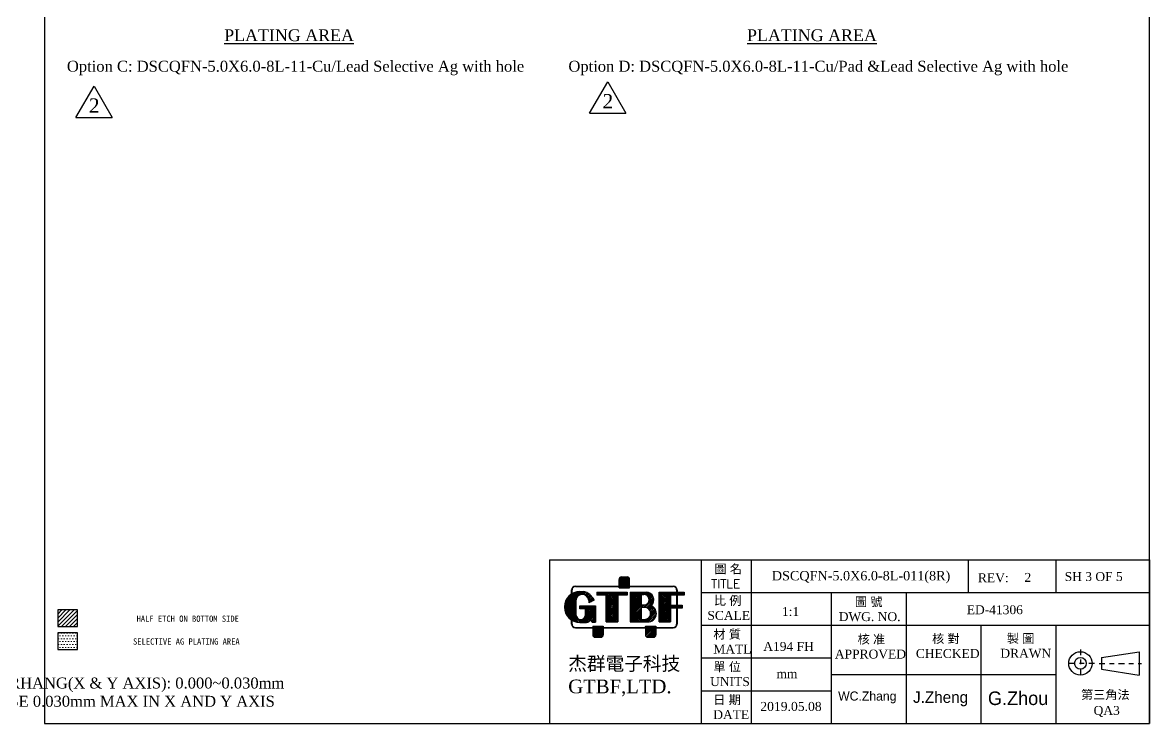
# Model space of a CAD drawing. Header units: inches. Extents: x -1651 to 1053, y -382 to 593.
# Drawn here: x -1551.22 to -1526.51, y 455.38 to 470.76 of the extents above; entities that cross this region are included whole.
import ezdxf
from ezdxf.enums import TextEntityAlignment as Align

# ---------------------------------------------------------------- set-up
doc = ezdxf.new("R2010")
doc.units = ezdxf.units.IN
doc.header["$LTSCALE"] = 0.1
doc.header["$MEASUREMENT"] = 0
doc.linetypes.add('CENTER', pattern=[2, 1.25, -0.25, 0.25, -0.25])
doc.layers.add('1D', color=4, linetype='Continuous', lineweight=9)
for name, color, linetype in [('2', 7, 'Continuous'), ('4D', 4, 'Continuous'), ('LINE', 7, 'Continuous')]:
    doc.layers.add(name, color=color, linetype=linetype)
doc.styles.add('ROMANS2', font='romantic.ttf')

msp = doc.modelspace()

# ---------------------------------------------------------------- hatches: boundary and pattern name
at = {"layer": '1D', "lineweight": 5}
h = msp.add_hatch(dxfattribs=at)
h.set_pattern_fill('ANSI31', color=256, scale=0.5, style=0)
h.set_pattern_definition([(45, (-1544.86855, 464.860837), (-0.04419417, 0.04419417), [])])
h.paths.add_polyline_path([(-1550.01556, 457.87009), (-1550.44662, 457.87009), (-1550.44662, 457.50373), (-1550.01556, 457.50373)])
at = {"layer": '1D'}
h = msp.add_hatch(dxfattribs=at)
h.set_pattern_fill('DOTS', color=256, style=0)
h.set_pattern_definition([(0, (-1544.86855, 467.362654), (0.03125, 0.0625), [0, -0.0625])])
h.paths.add_polyline_path([(-1550.01556, 457.36922), (-1550.44662, 457.36922), (-1550.44662, 457.00286), (-1550.01556, 457.00286)])
at = {"layer": 'LINE'}
h = msp.add_hatch(dxfattribs=at)
h.set_pattern_fill('ANSI31', color=256, scale=0.200079, style=0)
h.set_pattern_definition([(45, (-1454.122074, 453.870057), (-0.01768465, 0.01768465), [])])
h.paths.add_polyline_path([(-1538.16623, 457.60652), (-1538.16623, 458.19731), (-1537.96088, 458.19731), (-1537.96088, 458.26365), (-1538.62749, 458.26365), (-1538.62749, 458.19731), (-1538.41898, 458.19731), (-1538.41898, 457.60652)])
h.paths.add_polyline_path([(-1537.54606, 458.26365), (-1537.89665, 458.26365), (-1537.89665, 457.60652), (-1537.508, 457.60652, 0.81717532), (-1537.43461, 457.96756, 0.69209616)])
h.paths.add_polyline_path([(-1537.65654, 457.66339), (-1537.65654, 457.92561), (-1537.58331, 457.92561, -1.03181965), (-1537.58331, 457.66339)], flags=16)
h.paths.add_polyline_path([(-1537.65654, 457.97932), (-1537.65654, 458.20995), (-1537.59853, 458.20995, -1.03110561), (-1537.59853, 457.97932)], flags=0)
h.paths.add_polyline_path([(-1537.50459, 457.27078), (-1537.38595, 457.27078, 0.41421356), (-1537.32932, 457.32742), (-1537.32932, 457.47518), (-1537.32932, 457.51454), (-1537.56123, 457.51454), (-1537.56123, 457.47518), (-1537.56123, 457.32742, 0.41421356)])
h.paths.add_polyline_path([(-1538.66022, 457.27078), (-1538.54157, 457.27078, 0.41421356), (-1538.48494, 457.32742), (-1538.48494, 457.47518), (-1538.48494, 457.51454), (-1538.71685, 457.51454), (-1538.71685, 457.47518), (-1538.71685, 457.32742, 0.41421356)])
h.paths.add_polyline_path([(-1538.13904, 458.39496), (-1538.13904, 458.35565), (-1537.90713, 458.35565), (-1537.90713, 458.39496), (-1537.90713, 458.53879, 0.41421356), (-1537.96376, 458.59543), (-1538.0824, 458.59543, 0.41421356), (-1538.13904, 458.53879)])
h.paths.add_polyline_path([(-1538.99705, 457.59398), (-1538.85033, 457.59398, 0.07474252), (-1538.7565, 457.65206), (-1538.73123, 457.60467), (-1538.65225, 457.60467), (-1538.65225, 457.96167), (-1538.99661, 457.96167), (-1538.99661, 457.89533), (-1538.8734, 457.89533), (-1538.8734, 457.76603, -1), (-1539.08396, 457.76603), (-1539.08396, 458.06036, -1), (-1538.80389, 458.07789), (-1538.80389, 458.0252), (-1538.68259, 458.08643, 0.23262903), (-1538.92482, 458.2762), (-1538.99705, 458.2762, 0.14312901), (-1539.18067, 458.22228, 0.54684943), (-1539.18067, 457.6479, 0.14312901)])
h.paths.add_polyline_path([(-1536.72665, 458.26365), (-1536.86549, 458.26365), (-1537.25678, 458.26365), (-1537.25678, 457.60652), (-1537.01036, 457.60652), (-1537.01036, 457.90981), (-1536.86549, 457.90981), (-1536.75761, 457.90981), (-1536.75761, 457.97616), (-1536.86549, 457.97616), (-1537.01036, 457.97616), (-1537.01036, 458.19415), (-1536.86549, 458.19415), (-1536.71022, 458.19415), (-1536.71022, 458.26365)])

# ---------------------------------------------------------------- linework, layer by layer
at = {"layer": '2'}
for p, q in [((-1550.44662, 457.87009), (-1550.44662, 457.50373)), ((-1550.01556, 457.87009), (-1550.44662, 457.87009)), ((-1550.01556, 457.50373), (-1550.01556, 457.87009)), ((-1550.44662, 457.50373), (-1550.01556, 457.50373)), ((-1550.44662, 457.36922), (-1550.44662, 457.00286)), ((-1550.01556, 457.36922), (-1550.44662, 457.36922)), ((-1550.01556, 457.00286), (-1550.01556, 457.36922)), ((-1550.44662, 457.00286), (-1550.01556, 457.00286))]:
    msp.add_line(p, q, dxfattribs=at)
at = {"layer": 'LINE', "color": 0}
for p, q in [((-1550.05172, 468.67026), (-1549.65255, 469.36165)), ((-1549.65255, 469.36165), (-1549.25172, 468.67026)), ((-1538.78758, 468.76572), (-1538.3884, 469.4571)), ((-1538.3884, 469.4571), (-1537.98758, 468.76572)), ((-1550.05172, 468.67026), (-1549.25172, 468.67026)), ((-1538.78758, 468.76572), (-1537.98758, 468.76572)), ((-1539.66297, 458.97273), (-1539.66297, 455.38031)), ((-1536.33856, 458.97273), (-1536.33856, 455.38031)), ((-1535.23839, 458.97273), (-1535.23839, 455.38031)), ((-1533.48675, 458.25424), (-1533.48675, 455.38031)), ((-1531.8445, 458.25424), (-1531.8445, 455.38031)), ((-1536.33856, 456.81727), (-1533.48675, 456.81727)), ((-1533.48675, 456.45803), (-1528.56, 456.45803)), ((-1536.33856, 456.09879), (-1533.48675, 456.09879))]:
    msp.add_line(p, q, dxfattribs=at)
at = {"layer": 'LINE'}
for p, q in [((-1539.66297, 458.97273), (-1526.50719, 458.97273)), ((-1530.4837, 458.97273), (-1530.4837, 458.25424)), ((-1528.56, 458.97273), (-1528.56, 458.25424)), ((-1526.50719, 458.97273), (-1526.50719, 455.38031)), ((-1538.13904, 458.35565), (-1538.13904, 458.53879)), ((-1538.0824, 458.59543), (-1537.96376, 458.59543)), ((-1537.90713, 458.35565), (-1537.90713, 458.53879)), ((-1539.18067, 458.22228), (-1539.18067, 458.3097)), ((-1539.17041, 458.22861), (-1539.17041, 458.3097)), ((-1539.09572, 458.39496), (-1538.13904, 458.39496)), ((-1539.09572, 458.3847), (-1538.13904, 458.3847)), ((-1538.99705, 458.2762), (-1538.92482, 458.2762)), ((-1538.62749, 458.26365), (-1538.62749, 458.19731)), ((-1538.62749, 458.26365), (-1537.96088, 458.26365)), ((-1538.41898, 458.19731), (-1538.62749, 458.19731)), ((-1538.41898, 457.60652), (-1538.41898, 458.19731)), ((-1538.16623, 458.19731), (-1538.16623, 457.60652)), ((-1537.96088, 458.19731), (-1538.16623, 458.19731)), ((-1538.13904, 458.35565), (-1537.90713, 458.35565)), ((-1537.96088, 458.26365), (-1537.96088, 458.19731)), ((-1537.90713, 458.39496), (-1536.95044, 458.39496)), ((-1537.90713, 458.3847), (-1536.95044, 458.3847)), ((-1537.89665, 458.26365), (-1537.89665, 457.60652)), ((-1537.89665, 458.26365), (-1537.54606, 458.26365)), ((-1537.65654, 458.20995), (-1537.65654, 457.97932)), ((-1537.65654, 458.20995), (-1537.59853, 458.20995)), ((-1537.25678, 458.26365), (-1536.71022, 458.26365)), ((-1537.25678, 458.26365), (-1536.71022, 458.26365)), ((-1537.25678, 457.60652), (-1537.25678, 458.26365)), ((-1537.01036, 458.19415), (-1537.01036, 457.97616)), ((-1536.71022, 458.19415), (-1537.01036, 458.19415)), ((-1536.87576, 458.3097), (-1536.87576, 458.26365)), ((-1536.87576, 458.19415), (-1536.87576, 457.97616)), ((-1536.86549, 458.3097), (-1536.86549, 458.26365)), ((-1536.86549, 458.19415), (-1536.86549, 457.97616)), ((-1536.72665, 458.26365), (-1536.71022, 458.26365)), ((-1536.71022, 458.26365), (-1536.71022, 458.19415)), ((-1536.33856, 458.25424), (-1526.50719, 458.25424)), ((-1539.08396, 458.06036), (-1539.08396, 457.76603)), ((-1538.99661, 457.96167), (-1538.65225, 457.96167)), ((-1538.99661, 457.89533), (-1538.99661, 457.96167)), ((-1538.68259, 458.08643), (-1538.80389, 458.0252)), ((-1538.80389, 458.07789), (-1538.80389, 458.0252)), ((-1538.65225, 457.96167), (-1538.65225, 457.60467)), ((-1537.65654, 457.97932), (-1537.59853, 457.97932)), ((-1537.01036, 457.97616), (-1536.75761, 457.97616)), ((-1536.75761, 457.97616), (-1536.75761, 457.90981)), ((-1538.8734, 457.89533), (-1538.99661, 457.89533)), ((-1538.8734, 457.76603), (-1538.8734, 457.89533)), ((-1537.65654, 457.92561), (-1537.65654, 457.66339)), ((-1537.58331, 457.92561), (-1537.65654, 457.92561)), ((-1536.75761, 457.90981), (-1537.01036, 457.90981)), ((-1537.01036, 457.90981), (-1537.01036, 457.60652)), ((-1536.87576, 457.90981), (-1536.87576, 457.55982)), ((-1536.86549, 457.90981), (-1536.86549, 457.55982)), ((-1539.18067, 457.55982), (-1539.18067, 457.6479)), ((-1539.17041, 457.55982), (-1539.17041, 457.64157)), ((-1539.09572, 457.48544), (-1538.71685, 457.48544)), ((-1539.09572, 457.47518), (-1538.71685, 457.47518)), ((-1538.99705, 457.59398), (-1538.85033, 457.59398)), ((-1538.73123, 457.60467), (-1538.7565, 457.65206)), ((-1538.7565, 457.65206), (-1538.73123, 457.60467)), ((-1538.73123, 457.60467), (-1538.65225, 457.60467)), ((-1538.71685, 457.51454), (-1538.71685, 457.32742)), ((-1538.71685, 457.51454), (-1538.48494, 457.51454)), ((-1538.48494, 457.51454), (-1538.48494, 457.32742)), ((-1538.48494, 457.48544), (-1537.56123, 457.48544)), ((-1538.48494, 457.47518), (-1537.56123, 457.47518)), ((-1538.41898, 457.60652), (-1538.16623, 457.60652)), ((-1537.89665, 457.60652), (-1537.508, 457.60652)), ((-1537.65654, 457.66339), (-1537.58331, 457.66339)), ((-1537.56123, 457.51454), (-1537.56123, 457.32742)), ((-1537.56123, 457.51454), (-1537.32932, 457.51454)), ((-1537.32932, 457.51454), (-1537.32932, 457.32742)), ((-1537.32932, 457.48544), (-1536.95044, 457.48544)), ((-1537.32932, 457.47518), (-1536.95044, 457.47518)), ((-1537.25678, 457.60652), (-1537.01036, 457.60652)), ((-1536.33856, 457.53576), (-1526.50719, 457.53576)), ((-1530.20225, 457.53576), (-1530.20225, 455.38031)), ((-1528.56, 457.53576), (-1528.56, 455.38031)), ((-1538.66022, 457.27078), (-1538.54157, 457.27078)), ((-1537.50459, 457.27078), (-1537.38595, 457.27078)), ((-1539.66297, 455.38031), (-1526.50719, 455.38031))]:
    msp.add_line(p, q, dxfattribs=at)
at = {"layer": 'LINE', "color": 7, "linetype": 'CENTER'}
for p, q in [((-1528.02185, 457.00627), (-1528.02185, 456.39043)), ((-1527.71392, 456.69835), (-1528.32977, 456.69835)), ((-1527.60808, 456.69835), (-1526.68432, 456.69835))]:
    msp.add_line(p, q, dxfattribs=at)
at = {"layer": 'LINE', "color": 7}
for p, q in [((-1527.55676, 456.82665), (-1526.73564, 456.95495)), ((-1526.73564, 456.95495), (-1526.73564, 456.44175)), ((-1527.55676, 456.82665), (-1527.55676, 456.57005)), ((-1527.55676, 456.57005), (-1526.73564, 456.44175))]:
    msp.add_line(p, q, dxfattribs=at)
at = {"layer": 'LINE'}
msp.add_lwpolyline([(-1550.74239, 489.50561), (-1550.74239, 455.38031), (-1526.50719, 455.38031), (-1526.50719, 489.50561)], close=True, dxfattribs=at)
at = {"layer": 'LINE', "color": 7}
for radius in [0.2566, 0.1283]:
    msp.add_circle((-1528.02185, 456.69835), radius, dxfattribs=at)
at = {"layer": 'LINE'}
for centre, radius, start, end in [((-1538.0824, 458.53879), 0.05663, 90, 180), ((-1537.96376, 458.53879), 0.05663, 0, 90), ((-1538.99661, 457.93509), 0.34111, 90.074494, 269.925506), ((-1539.09572, 458.31001), 0.08495, 90, 180), ((-1539.09572, 458.31001), 0.07469, 90, 180), ((-1538.94393, 458.06913), 0.14031, 3.58056, 183.58056), ((-1538.99661, 457.93509), 0.34858, 25.731959, 78.114944), ((-1537.59499, 458.09463), 0.11537, 268.245211, 91.754789), ((-1537.54606, 458.09463), 0.16902, 311.252161, 90), ((-1536.95044, 458.31001), 0.08495, 0, 90), ((-1536.95044, 458.31001), 0.07469, 0, 90), ((-1537.508, 457.7945), 0.18798, 270, 67.019384), ((-1538.97868, 457.76603), 0.10528, 180, 0), ((-1537.57921, 457.7945), 0.13117, 268.205566, 91.794434), ((-1539.09572, 457.56013), 0.08495, 180, 270), ((-1539.09572, 457.56013), 0.07469, 180, 270), ((-1538.99661, 457.93509), 0.37115, 293.211495, 310.309427), ((-1536.95044, 457.56013), 0.08495, 270, 0), ((-1536.95044, 457.56013), 0.07469, 270, 0), ((-1538.66022, 457.32742), 0.05663, 180, 270), ((-1538.54157, 457.32742), 0.05663, 270, 0), ((-1537.50459, 457.32742), 0.05663, 180, 270), ((-1537.38595, 457.32742), 0.05663, 270, 0)]:
    msp.add_arc(centre, radius, start, end, dxfattribs=at)

# ---------------------------------------------------------------- texts
at = {"layer": '1D'}
for s, p in [('HALF ETCH ON BOTTOM SIDE', (-1546.47571, 457.6787)), ('SELECTIVE AG PLATING AREA', (-1546.45895, 457.17783))]:
    msp.add_text(s, height=0.1375, dxfattribs=at).set_placement(p, align=Align.MIDDLE_RIGHT)
at = {"layer": '1D', "char_height": 0.24, "attachment_point": 5}
for s, insert in [('\\A1;{\\fRomantic|b0|i0|c2|p2;Option C: DSCQFN-5.0X6.0-8L-11-Cu/Lead Selective Ag with hole}', (-1545.23369, 469.75783)), ('\\A1;{\\fRomantic|b0|i0|c2|p2;Option D: DSCQFN-5.0X6.0-8L-11-Cu/Pad &Lead Selective Ag with hole}', (-1533.76753, 469.75783)), ('{\\fRomantic|b0|i0|c2|p2;Cu EXPOSED AND OVERHANG(X & Y AXIS): 0.000~0.030mm\\PPLATING OFFSET TO BE 0.030mm MAX IN X AND Y AXIS }', (-1550.42562, 456.06452))]:
    msp.add_mtext(s, dxfattribs=dict(at, insert=insert))
at = {"layer": '1D', "attachment_point": 1, "style": 'ROMANS2'}
for s, width, insert, char_height in [('{\\fForte|b0|i0|c134|p66;\\C7;WC\\fForte|b0|i0|c0|p66;.Zh\\fForte|b0|i0|c134|p66;ang}', 6.6353463, (-1533.33411, 456.0817), 0.2), ('{\\fForte|b0|i0|c134|p66;\\C7;J\\fForte|b0|i0|c0|p66;.Zh\\fForte|b0|i0|c134|p66;eng}', 6.6353463, (-1531.69186, 456.0817), 0.25), ('{\\fForte|b0|i0|c134|p66;\\C7;G\\fForte|b0|i0|c0|p66;.Zhou}', 6.6353463, (-1530.04961, 456.0817), 0.297), ('{\\fTimes New Roman|b0|i0|c238|p18;\\C0;2019.05.08}', 7.077341, (-1535.04161, 455.85303), 0.198)]:
    msp.add_mtext_dynamic_manual_height_columns(s, width=width, gutter_width=15, heights=[0], dxfattribs=dict(at, insert=insert, char_height=char_height))
at = {"layer": '4D', "char_height": 0.26, "attachment_point": 5}
for insert in [(-1545.37552, 470.47535), (-1533.90936, 470.47535)]:
    msp.add_mtext('{\\fRomantic|b0|i0|c2|p2;\\LPLATING AREA}', dxfattribs=dict(at, insert=insert))
at = {"layer": 'LINE', "color": 7, "style": 'ROMANS2'}
for s, height, p in [('2', 0.31626, (-1549.76845, 468.7753)), ('2', 0.31626, (-1538.5043, 468.87075)), ('SH 3 OF 5', 0.195684, (-1528.36667, 458.50533)), ('REV:', 0.195684, (-1530.26819, 458.47794)), ('ED-41306', 0.195684, (-1530.51371, 457.77767)), ('1:1', 0.195684, (-1534.56669, 457.73893)), ('A194 FH', 0.195684, (-1534.97648, 456.97271)), ('mm', 0.195684, (-1534.68672, 456.37376)), ('QA3', 0.195684, (-1527.73247, 455.56858))]:
    msp.add_text(s, height=height, dxfattribs=at).set_placement(p)
at = {"layer": 'LINE', "color": 7, "attachment_point": 1, "style": 'ROMANS2'}
for s, insert, char_height, width in [('{\\fPMingLiU|b0|i0|c136|p18;\\H1.3x; 圖 名\\P\\Fromans.shx|c0;TITLE}', (-1536.12057, 458.86765), 0.1505261, 1.4749653), ('{\\C2;DSCQFN-5.0X6.0-8L-011(8R) }', (-1534.78831, 458.7247), 0.205425, 4.5907367), ('{\\H1.3x;\\C256;2}', (-1529.24819, 458.68271), 0.1505261, 0.4058472), ('{\\fPMingLiU|b0|i0|c136|p18;  比 例\\P}SCALE', (-1536.20186, 458.17511), 0.1956839, 1.4749653), ('{\\fPMingLiU|b0|i0|c136|p18;     圖 號\\P}DWG. NO.', (-1533.3212, 458.14825), 0.1956839, 1.4749653), ('{\\fPMingLiU|b0|i0|c136|p18;材 質\\P}MATL', (-1536.07142, 457.43667), 0.1956839, 1.4749653), ('{\\fPMingLiU|b0|i0|c136|p18;       核 准\\P}APPROVED', (-1533.40673, 457.32649), 0.1956839, 1.4749653), ('{\\fPMingLiU|b0|i0|c136|p18;     核 對\\P}CHECKED', (-1531.62949, 457.33985), 0.1956839, 1.4749653), ('{\\fPMingLiU|b0|i0|c136|p18;  製 圖\\P}DRAWN', (-1529.77724, 457.34383), 0.1956839, 1.4749653), ('{\\fPMingLiU|b0|i0|c136|p18; 單 位\\P}UNITS', (-1536.14208, 456.72262), 0.1956839, 1.4749653), ('{\\fPMingLiU|b0|i0|c136|p18;日 期\\P}DATE', (-1536.07269, 455.99818), 0.1956839, 1.4749653), ('{\\fPMingLiU|b0|i0|c136|p18;第三角法}', (-1528.00965, 456.10908), 0.1956839, 1.4749653)]:
    msp.add_mtext(s, dxfattribs=dict(at, insert=insert, char_height=char_height, width=width))
at = {"layer": 'LINE', "insert": (-1539.25387, 456.84293), "char_height": 0.3001185, "width": 36.7869475, "attachment_point": 1, "style": 'ROMANS2'}
msp.add_mtext('{\\fPMingLiU|b0|i0|c136|p18;杰群電子科技}\\PGTBF,LTD.', dxfattribs=at)

doc.saveas('drawing.dxf')
